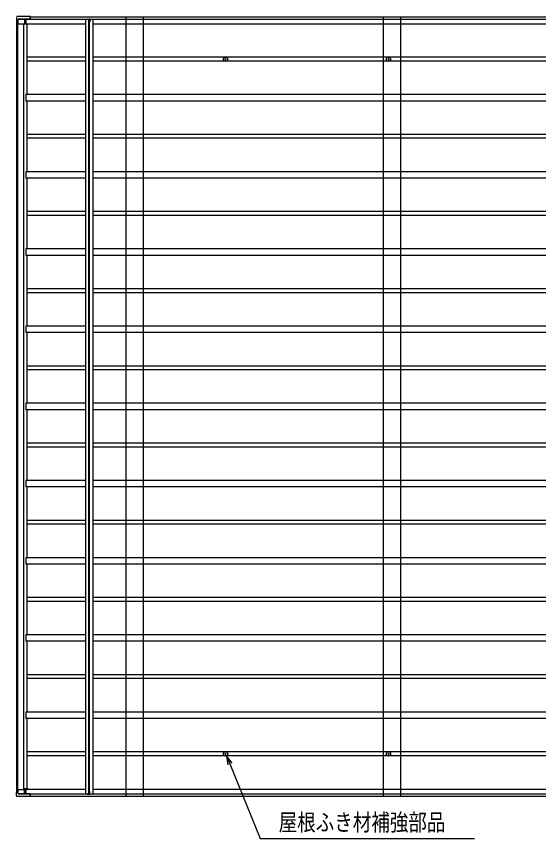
# Model space of a CAD drawing. Units: millimetres, scale not verified. Extents: x -16820 to 16820, y -11880 to 11880.
# Drawn here: x -3277 to 784, y 710 to 7100 of the extents above; entities that cross this region are included whole.
import ezdxf
from ezdxf.enums import TextEntityAlignment as Align

# ---------------------------------------------------------------- set-up
doc = ezdxf.new("R2010")
doc.units = ezdxf.units.MM
doc.header["$LTSCALE"] = 60
for name, color, linetype in [('0-5_YKK_13', 4, 'Continuous'), ('0-6_YKK_A1', 4, 'Continuous'), ('0-7_YKK_D', 6, 'Continuous')]:
    doc.layers.add(name, color=color, linetype=linetype)
doc.styles.add('ＭＳ ゴシック', font='')
doc.styles.get('ＭＳ ゴシック').set_extended_font_data('MS Gothic')

msp = doc.modelspace()

# ---------------------------------------------------------------- linework, layer by layer
at = {"layer": '0-5_YKK_13'}
for p, q in [((-3168.19, 7100.18), (-3271.64, 7100.18)), ((-3166.44, 7100.38), (-3270.06, 7100.38)), ((-3168.19, 7098.33), (-3168.19, 7097.87)), ((-3168.08, 7097.87), (-3168.1, 7099.13)), ((-3166.52, 7099.33), (-3166.54, 7097.87)), ((-3166.44, 7097.87), (-3166.43, 7098.45)), ((-3270.85, 7064.87), (-3276.63, 7064.87)), ((-3266.56, 7043.87), (-3265.31, 7043.87)), ((-3265.31, 7043.87), (-3213.38, 7043.87)), ((-3264.98, 7064.87), (-3264.87, 7064.87)), ((-3264.87, 7064.87), (-3264.69, 7067.87)), ((-3264.69, 7067.87), (-3264.62, 7067.87)), ((-3264, 7077.76), (-3264.62, 7067.87)), ((-3263, 7078.7), (-3176.29, 7078.7)), ((-3184.65, 7078.7), (-3184.65, 7078.17)), ((-3176.02, 7078.17), (-3176.29, 7078.7)), ((-3175.07, 7078.85), (-3170.09, 7078.85)), ((-3174.75, 7078.17), (-3175.07, 7078.85)), ((-3170.19, 7079.07), (-3170.09, 7078.85)), ((-3170.09, 7078.85), (-3170.07, 7091.04)), ((-2729.7, 7079.97), (-2709.7, 7079.97)), ((-2729.7, 7079.97), (-2729.7, 7077.97)), ((-2705.67, 7057.97), (-2709.7, 7057.97)), ((-2709.67, 7079.97), (-2707.61, 7079.97)), ((-2707.76, 7078.06), (-2707.76, 7057.97)), ((-2707.76, 7078.06), (-2705.67, 7078.06)), ((-2705.67, 7078.06), (-2705.67, 7057.97)), ((-1652.54, 6768.37), (-1651.43, 6768.39)), ((-1652.54, 6767.37), (-1651.43, 6767.35)), ((-1651.43, 6768.39), (-1650.91, 6768.49)), ((-1651.43, 6767.35), (-1650.91, 6767.25)), ((-1650.81, 6769.01), (-1650.91, 6768.49)), ((-1650.81, 6766.73), (-1650.91, 6767.25)), ((-1650.79, 6770.11), (-1650.81, 6769.01)), ((-1650.79, 6765.62), (-1650.81, 6766.73)), ((-1649.79, 6770.11), (-1649.77, 6769.01)), ((-1649.79, 6765.62), (-1649.77, 6766.73)), ((-1649.77, 6769.01), (-1649.67, 6768.49)), ((-1649.77, 6766.73), (-1649.67, 6767.25)), ((-1649.15, 6768.39), (-1649.67, 6768.49)), ((-1649.15, 6767.35), (-1649.67, 6767.25)), ((-1648.05, 6768.37), (-1649.15, 6768.39)), ((-1648.05, 6767.37), (-1649.15, 6767.35)), ((-386.02, 6768.37), (-384.91, 6768.39)), ((-386.02, 6767.37), (-384.91, 6767.35)), ((-384.91, 6768.39), (-384.39, 6768.49)), ((-384.91, 6767.35), (-384.39, 6767.25)), ((-384.29, 6769.01), (-384.39, 6768.49)), ((-384.29, 6766.73), (-384.39, 6767.25)), ((-384.27, 6770.11), (-384.29, 6769.01)), ((-384.27, 6765.62), (-384.29, 6766.73)), ((-383.27, 6770.11), (-383.25, 6769.01)), ((-383.27, 6765.62), (-383.25, 6766.73)), ((-383.25, 6769.01), (-383.15, 6768.49)), ((-383.25, 6766.73), (-383.15, 6767.25)), ((-382.64, 6768.39), (-383.15, 6768.49)), ((-382.64, 6767.35), (-383.15, 6767.25)), ((-381.53, 6768.37), (-382.64, 6768.39)), ((-381.53, 6767.37), (-382.64, 6767.35)), ((-1652.54, 1368.37), (-1651.43, 1368.39)), ((-1652.54, 1367.37), (-1651.43, 1367.35)), ((-1651.43, 1368.39), (-1650.91, 1368.49)), ((-1651.43, 1367.35), (-1650.91, 1367.25)), ((-1650.81, 1369.01), (-1650.91, 1368.49)), ((-1650.81, 1366.73), (-1650.91, 1367.25)), ((-1650.79, 1370.11), (-1650.81, 1369.01)), ((-1650.79, 1365.62), (-1650.81, 1366.73)), ((-1649.79, 1370.11), (-1649.77, 1369.01)), ((-1649.79, 1365.62), (-1649.77, 1366.73)), ((-1649.77, 1369.01), (-1649.67, 1368.49)), ((-1649.77, 1366.73), (-1649.67, 1367.25)), ((-1649.15, 1368.39), (-1649.67, 1368.49)), ((-1649.15, 1367.35), (-1649.67, 1367.25)), ((-1648.05, 1368.37), (-1649.15, 1368.39)), ((-1648.05, 1367.37), (-1649.15, 1367.35)), ((-386.02, 1368.37), (-384.91, 1368.39)), ((-386.02, 1367.37), (-384.91, 1367.35)), ((-384.91, 1368.39), (-384.39, 1368.49)), ((-384.91, 1367.35), (-384.39, 1367.25)), ((-384.29, 1369.01), (-384.39, 1368.49)), ((-384.29, 1366.73), (-384.39, 1367.25)), ((-384.27, 1370.11), (-384.29, 1369.01)), ((-384.27, 1365.62), (-384.29, 1366.73)), ((-383.27, 1370.11), (-383.25, 1369.01)), ((-383.27, 1365.62), (-383.25, 1366.73)), ((-383.25, 1369.01), (-383.15, 1368.49)), ((-383.25, 1366.73), (-383.15, 1367.25)), ((-382.64, 1368.39), (-383.15, 1368.49)), ((-382.64, 1367.35), (-383.15, 1367.25)), ((-381.53, 1368.37), (-382.64, 1368.39)), ((-381.53, 1367.37), (-382.64, 1367.35)), ((-3266.56, 1091.87), (-3265.31, 1091.87)), ((-3265.31, 1091.87), (-3213.38, 1091.87)), ((-3270.85, 1070.87), (-3276.63, 1070.87)), ((-3168.19, 1035.55), (-3271.64, 1035.55)), ((-3166.44, 1035.36), (-3270.06, 1035.36)), ((-3264.98, 1070.87), (-3264.87, 1070.87)), ((-3264.87, 1070.87), (-3264.69, 1067.87)), ((-3264.69, 1067.87), (-3264.62, 1067.87)), ((-3264, 1057.98), (-3264.62, 1067.87)), ((-3263, 1057.03), (-3176.29, 1057.03)), ((-3184.65, 1057.03), (-3184.65, 1057.57)), ((-3176.02, 1057.57), (-3176.29, 1057.03)), ((-3174.75, 1057.57), (-3175.07, 1056.89)), ((-3175.07, 1056.89), (-3170.09, 1056.89)), ((-3170.19, 1056.67), (-3170.09, 1056.89)), ((-3170.09, 1056.89), (-3170.07, 1044.7)), ((-3168.19, 1037.41), (-3168.19, 1037.87)), ((-3168.08, 1037.87), (-3168.1, 1036.61)), ((-3166.52, 1036.41), (-3166.54, 1037.87)), ((-3166.44, 1037.87), (-3166.43, 1037.29)), ((-2729.7, 1055.77), (-2729.7, 1057.77)), ((-2729.7, 1055.77), (-2709.7, 1055.77)), ((-2705.67, 1077.77), (-2709.7, 1077.77)), ((-2709.67, 1055.77), (-2707.67, 1055.77)), ((-2707.76, 1057.68), (-2707.76, 1077.77)), ((-2707.76, 1057.68), (-2705.67, 1057.68)), ((-2705.67, 1057.68), (-2705.67, 1077.77))]:
    msp.add_line(p, q, dxfattribs=at)
for points in [[(-3274.6, 7097.44), (-3275.21, 7087.75), (-3276.63, 7064.87)], [(-3274.17, 7098.83), (-3274.47, 7098.16), (-3274.58, 7097.44)], [(-3274.15, 7098.79), (-3274.17, 7098.81), (-3274.16, 7098.82)], [(-3271.64, 7100.17), (-3272.24, 7100.13), (-3272.81, 7099.95), (-3273.34, 7099.67), (-3273.81, 7099.3), (-3274.15, 7098.82)], [(-3270.06, 7100.37), (-3270.43, 7100.37), (-3270.79, 7100.31), (-3271.13, 7100.18)], [(-3168.19, 7098.33), (-3168.19, 7098.39), (-3168.2, 7098.44), (-3168.2, 7098.49), (-3168.2, 7098.53), (-3168.21, 7098.55), (-3168.21, 7098.57), (-3168.21, 7098.57), (-3168.22, 7098.56)], [(-3168.21, 7100.15), (-3168.19, 7100.18), (-3168.17, 7100.17), (-3168.15, 7100.1), (-3168.14, 7099.98), (-3168.12, 7099.81), (-3168.11, 7099.61), (-3168.1, 7099.38), (-3168.1, 7099.13)], [(-3166.52, 7099.33), (-3166.52, 7099.6), (-3166.51, 7099.85), (-3166.5, 7100.06), (-3166.48, 7100.22), (-3166.46, 7100.33), (-3166.44, 7100.38), (-3166.42, 7100.36), (-3166.4, 7100.29)], [(-3166.4, 7098.67), (-3166.41, 7098.69), (-3166.41, 7098.69), (-3166.42, 7098.68), (-3166.42, 7098.65), (-3166.42, 7098.62), (-3166.43, 7098.57), (-3166.43, 7098.51), (-3166.43, 7098.45)], [(-3271.07, 7064.87), (-3270.94, 7043.87), (-3266.56, 7043.87)], [(-3270.85, 7064.87), (-3270.65, 7064.87), (-3270.3, 7064.87), (-3269.84, 7064.87), (-3269.31, 7064.87)], [(-3264.15, 7078.12), (-3264.98, 7064.87), (-3269.31, 7064.87)], [(-3170.18, 7091.13), (-3170.19, 7079.07), (-3263.15, 7079.07)], [(-3213.47, 7078.7), (-3213.38, 7043.87), (-3204.1, 7043.87)], [(-3204.19, 7078.7), (-3204.1, 7043.87), (-3202.45, 7043.87)], [(-2729.7, 7077.97), (-2709.7, 7077.97), (-2709.7, 7057.97)], [(-3271.07, 1070.87), (-3270.94, 1091.87), (-3266.56, 1091.87)], [(-3213.47, 1057.03), (-3213.38, 1091.87), (-3204.1, 1091.87)], [(-3204.19, 1057.03), (-3204.1, 1091.87), (-3202.45, 1091.87)], [(-3274.6, 1038.29), (-3275.21, 1047.99), (-3276.63, 1070.87)], [(-3274.17, 1036.91), (-3274.47, 1037.57), (-3274.58, 1038.29)], [(-3274.15, 1036.95), (-3274.17, 1036.93), (-3274.16, 1036.92)], [(-3271.64, 1035.56), (-3272.24, 1035.6), (-3272.81, 1035.79), (-3273.34, 1036.06), (-3273.81, 1036.44), (-3274.15, 1036.92)], [(-3270.06, 1035.37), (-3270.43, 1035.37), (-3270.79, 1035.42), (-3271.13, 1035.55)], [(-3270.85, 1070.87), (-3270.65, 1070.87), (-3270.3, 1070.87), (-3269.84, 1070.87), (-3269.31, 1070.87)], [(-3264.15, 1057.62), (-3264.98, 1070.87), (-3269.31, 1070.87)], [(-3170.18, 1044.6), (-3170.19, 1056.67), (-3263.15, 1056.67)], [(-3168.19, 1037.41), (-3168.19, 1037.35), (-3168.2, 1037.3), (-3168.2, 1037.25), (-3168.2, 1037.21), (-3168.21, 1037.18), (-3168.21, 1037.17), (-3168.21, 1037.16), (-3168.22, 1037.17)], [(-3168.21, 1035.59), (-3168.19, 1035.55), (-3168.17, 1035.57), (-3168.15, 1035.64), (-3168.14, 1035.76), (-3168.12, 1035.92), (-3168.11, 1036.12), (-3168.1, 1036.35), (-3168.1, 1036.61)], [(-3166.52, 1036.41), (-3166.52, 1036.14), (-3166.51, 1035.89), (-3166.5, 1035.68), (-3166.48, 1035.52), (-3166.46, 1035.41), (-3166.44, 1035.36), (-3166.42, 1035.37), (-3166.4, 1035.45)], [(-3166.4, 1037.07), (-3166.41, 1037.05), (-3166.41, 1037.05), (-3166.42, 1037.06), (-3166.42, 1037.08), (-3166.42, 1037.12), (-3166.43, 1037.17), (-3166.43, 1037.23), (-3166.43, 1037.29)], [(-2729.7, 1057.77), (-2709.7, 1057.77), (-2709.7, 1077.77)]]:
    msp.add_lwpolyline(points, dxfattribs=at)
for centre, radius in [((-1650.29, 6767.87), 17), ((-383.77, 6767.87), 17), ((-1650.29, 6767.87), 4), ((-383.77, 6767.87), 4), ((-1650.29, 1367.87), 17), ((-1650.29, 1367.87), 4), ((-383.77, 1367.87), 17), ((-383.77, 1367.87), 4)]:
    msp.add_circle(centre, radius, dxfattribs=at)
for centre, radius, start, end in [((-3027.33, 7060.4), 146.38, 164.24539, 167.24065), ((-3027.06, 7058.9), 146.62, 164.30622, 167.22814), ((-3634.84, 7019.11), 475.42, 9.53502, 9.83065), ((-3159.65, 7091.38), 10.52, 172.63238, 181.34415), ((-3168.22, 7091.08), 1.86, 172.63076, 181.34485), ((-2709.67, 7078.06), 1.91, 359.89403, 91.14529), ((-2707.57, 7078.06), 1.91, 359.89403, 91.14529), ((-1650.29, 6767.87), 2.3, 167.44414, 192.55586), ((-1650.29, 6767.87), 2.3, 77.44414, 102.55586), ((-1650.29, 6767.87), 2.3, 257.44414, 282.55586), ((-1650.29, 6767.87), 2.3, 347.44414, 12.55586), ((-383.77, 6767.87), 2.3, 167.44414, 192.55586), ((-383.77, 6767.87), 2.3, 77.44414, 102.55586), ((-383.77, 6767.87), 2.3, 257.44414, 282.55586), ((-383.77, 6767.87), 2.3, 347.44414, 12.55586), ((-1650.29, 1367.87), 2.3, 167.44414, 192.55586), ((-1650.29, 1367.87), 2.3, 77.44414, 102.55586), ((-1650.29, 1367.87), 2.3, 257.44414, 282.55586), ((-1650.29, 1367.87), 2.3, 347.44414, 12.55586), ((-383.77, 1367.87), 2.3, 167.44414, 192.55586), ((-383.77, 1367.87), 2.3, 77.44414, 102.55586), ((-383.77, 1367.87), 2.3, 257.44414, 282.55586), ((-383.77, 1367.87), 2.3, 347.44414, 12.55586), ((-3159.65, 1044.36), 10.52, 178.65585, 187.36762), ((-3027.33, 1075.33), 146.38, 192.75935, 195.75461), ((-3168.22, 1044.66), 1.86, 178.65515, 187.36924), ((-3027.06, 1076.83), 146.62, 192.77186, 195.69378), ((-3634.84, 1116.62), 475.42, 350.16935, 350.46498), ((-2709.67, 1057.68), 1.91, 268.85471, 0.10597), ((-2707.57, 1057.68), 1.91, 268.85471, 0.10597)]:
    msp.add_arc(centre, radius, start, end, dxfattribs=at)
for centre, major_axis, ratio, start_param, end_param in [((-2809.08, 34440), (-44.68, 73387.97), 0.006965, 1.9530532, 1.9533616), ((-2744.15, -72209.7), (-63.54, 104364.42), 0.006965, 0.7081037, 0.708413), ((-3263.16, 7078.06), (0.11, 1), 0.989401, 0.1105972, 1.6209481), ((-3263, 7077.7), (0.11, 1), 0.989401, 0.1105972, 1.6209481), ((-2809.08, -26304.27), (-44.68, -73387.97), 0.006965, 4.3298237, 4.3301321), ((-2744.15, 80345.44), (-63.54, -104364.42), 0.006965, 5.5747723, 5.5750816), ((-3263.16, 1057.68), (0.11, -1), 0.989401, 4.6622372, 6.1725881), ((-3263, 1058.04), (0.11, -1), 0.989401, 4.6622372, 6.1725881)]:
    msp.add_ellipse(centre, major_axis=major_axis, ratio=ratio, start_param=start_param, end_param=end_param, dxfattribs=at)
at = {"layer": '0-6_YKK_A1'}
for p, q in [((-3168.41, 7097.87), (2445.92, 7097.87)), ((-2424.77, 7097.87), (-2424.77, 1037.87)), ((-2290.77, 7097.87), (-2290.77, 1037.87)), ((-424.78, 7097.87), (-424.78, 1037.87)), ((-290.78, 7097.87), (-290.78, 1037.87)), ((-3274.29, 1070.87), (-3274.29, 7064.87)), ((-3269.08, 1091.87), (-3269.08, 7043.87)), ((-3266.85, 1091.87), (-3266.85, 7043.87)), ((-3219.72, 1096.87), (-3219.72, 7043.87)), ((-3202.45, 7078.17), (2460, 7078.17)), ((-3202.45, 7042.87), (-3202.45, 7078.17)), ((-3202.45, 7042.87), (-2737.47, 7042.87)), ((-3193.65, 6492.87), (-3193.65, 7042.87)), ((-3172.99, 7078.85), (-3172.99, 7078.17)), ((-3172.99, 7078.77), (2459.72, 7078.77)), ((-2737.47, 1057.77), (-2737.47, 7077.97)), ((-2737.47, 7077.97), (-2709.7, 7077.97)), ((-2712.61, 1057.77), (-2712.61, 7077.97)), ((-2709.61, 7079.97), (-2709.61, 7079.97)), ((-2709.61, 1077.77), (-2709.61, 7057.97)), ((-2707.69, 1077.77), (-2707.69, 7057.97)), ((-2705.67, 7077.97), (-2680.57, 7077.97)), ((-2680.57, 1057.77), (-2680.57, 7077.97)), ((-2680.57, 7042.87), (2462.3, 7042.87)), ((-2737.47, 6782.87), (-3193.65, 6782.87)), ((2462.3, 6782.87), (-2680.57, 6782.87)), ((-2737.47, 6752.87), (-3193.65, 6752.87)), ((2462.3, 6752.87), (-2680.57, 6752.87)), ((-2737.47, 6492.87), (-3202.45, 6492.87)), ((-3202.45, 6492.87), (-3202.45, 6442.87)), ((2462.3, 6492.87), (-2680.57, 6492.87)), ((-2737.47, 6442.87), (-3202.45, 6442.87)), ((-3193.65, 5892.87), (-3193.65, 6442.87)), ((2462.3, 6442.87), (-2680.57, 6442.87)), ((-2737.47, 6182.87), (-3193.65, 6182.87)), ((-2737.47, 6152.87), (-3193.65, 6152.87)), ((2462.3, 6182.87), (-2680.57, 6182.87)), ((2462.3, 6152.87), (-2680.57, 6152.87)), ((-2737.47, 5892.87), (-3202.45, 5892.87)), ((-3202.45, 5892.87), (-3202.45, 5842.87)), ((2462.3, 5892.87), (-2680.57, 5892.87)), ((-2737.47, 5842.87), (-3202.45, 5842.87)), ((-3193.65, 5292.87), (-3193.65, 5842.87)), ((2462.3, 5842.87), (-2680.57, 5842.87)), ((-2737.47, 5582.87), (-3193.65, 5582.87)), ((2462.3, 5582.87), (-2680.57, 5582.87)), ((-2737.47, 5552.87), (-3193.65, 5552.87)), ((2462.3, 5552.87), (-2680.57, 5552.87)), ((-2737.47, 5292.87), (-3202.45, 5292.87)), ((-3202.45, 5292.87), (-3202.45, 5242.87)), ((-2737.47, 5242.87), (-3202.45, 5242.87)), ((-3193.65, 4692.87), (-3193.65, 5242.87)), ((2462.3, 5292.87), (-2680.57, 5292.87)), ((2462.3, 5242.87), (-2680.57, 5242.87)), ((-2737.47, 4982.87), (-3193.65, 4982.87)), ((-2737.47, 4952.87), (-3193.65, 4952.87)), ((2462.3, 4982.87), (-2680.57, 4982.87)), ((2462.3, 4952.87), (-2680.57, 4952.87)), ((-2737.47, 4692.87), (-3202.45, 4692.87)), ((-3202.45, 4692.87), (-3202.45, 4642.87)), ((2462.3, 4692.87), (-2680.57, 4692.87)), ((-2737.47, 4642.87), (-3202.45, 4642.87)), ((-3193.65, 4092.87), (-3193.65, 4642.87)), ((2462.3, 4642.87), (-2680.57, 4642.87)), ((-2737.47, 4382.87), (-3193.65, 4382.87)), ((-2737.47, 4352.87), (-3193.65, 4352.87)), ((2462.3, 4382.87), (-2680.57, 4382.87)), ((2462.3, 4352.87), (-2680.57, 4352.87)), ((-2737.47, 4092.87), (-3202.45, 4092.87)), ((-3202.45, 4092.87), (-3202.45, 4042.87)), ((2462.3, 4092.87), (-2680.57, 4092.87)), ((-2737.47, 4042.87), (-3202.45, 4042.87)), ((-3193.65, 3492.87), (-3193.65, 4042.87)), ((2462.3, 4042.87), (-2680.57, 4042.87)), ((-2737.47, 3782.87), (-3193.65, 3782.87)), ((2462.3, 3782.87), (-2680.57, 3782.87)), ((-2737.47, 3752.87), (-3193.65, 3752.87)), ((2462.3, 3752.87), (-2680.57, 3752.87)), ((-2737.47, 3492.87), (-3202.45, 3492.87)), ((-3202.45, 3492.87), (-3202.45, 3442.87)), ((2462.3, 3492.87), (-2680.57, 3492.87)), ((-2737.47, 3442.87), (-3202.45, 3442.87)), ((-3193.65, 2892.87), (-3193.65, 3442.87)), ((2462.3, 3442.87), (-2680.57, 3442.87)), ((-2737.47, 3182.87), (-3193.65, 3182.87)), ((-2737.47, 3152.87), (-3193.65, 3152.87)), ((2462.3, 3182.87), (-2680.57, 3182.87)), ((2462.3, 3152.87), (-2680.57, 3152.87)), ((-2737.47, 2892.87), (-3202.45, 2892.87)), ((-3202.45, 2892.87), (-3202.45, 2842.87)), ((2462.3, 2892.87), (-2680.57, 2892.87)), ((-2737.47, 2842.87), (-3202.45, 2842.87)), ((-3193.65, 2292.87), (-3193.65, 2842.87)), ((2462.3, 2842.87), (-2680.57, 2842.87)), ((-2737.47, 2582.87), (-3193.65, 2582.87)), ((2462.3, 2582.87), (-2680.57, 2582.87)), ((-2737.47, 2552.87), (-3193.65, 2552.87)), ((2462.3, 2552.87), (-2680.57, 2552.87)), ((-2737.47, 2292.87), (-3202.45, 2292.87)), ((-3202.45, 2292.87), (-3202.45, 2242.87)), ((-2737.47, 2242.87), (-3202.45, 2242.87)), ((-3193.65, 1692.87), (-3193.65, 2242.87)), ((2462.3, 2292.87), (-2680.57, 2292.87)), ((2462.3, 2242.87), (-2680.57, 2242.87)), ((-2737.47, 1982.87), (-3193.65, 1982.87)), ((2462.3, 1982.87), (-2680.57, 1982.87)), ((-2737.47, 1952.87), (-3193.65, 1952.87)), ((2462.3, 1952.87), (-2680.57, 1952.87)), ((-2737.47, 1692.87), (-3202.45, 1692.87)), ((-3202.45, 1692.87), (-3202.45, 1642.87)), ((2462.3, 1692.87), (-2680.57, 1692.87)), ((-2737.47, 1642.87), (-3202.45, 1642.87)), ((-3193.65, 1096.87), (-3193.65, 1642.87)), ((2462.3, 1642.87), (-2680.57, 1642.87)), ((-2737.47, 1382.87), (-3193.65, 1382.87)), ((-2737.47, 1352.87), (-3193.65, 1352.87)), ((2462.3, 1382.87), (-2680.57, 1382.87)), ((2462.3, 1352.87), (-2680.57, 1352.87)), ((-3185.72, 1096.87), (-3219.72, 1096.87)), ((-3202.45, 1092.87), (-2737.47, 1092.87)), ((-3202.45, 1092.87), (-3202.45, 1057.57)), ((-3185.72, 1092.87), (-3185.72, 1096.87)), ((-2680.57, 1092.87), (2462.3, 1092.87)), ((-3202.45, 1057.57), (2460, 1057.57)), ((-3172.99, 1056.89), (-3172.99, 1057.57)), ((-3172.99, 1056.97), (2459.72, 1056.97)), ((-3168.41, 1037.87), (2445.92, 1037.87)), ((-2737.47, 1057.77), (-2709.7, 1057.77)), ((-2709.61, 1055.77), (-2709.61, 1055.77)), ((-2705.67, 1057.77), (-2680.57, 1057.77))]:
    msp.add_line(p, q, dxfattribs=at)
at = {"layer": '0-7_YKK_D'}
for points in [[(-1599.58, 1296.85), (-1642, 1353.03), (-1633.35, 1283.16)], [(-1642, 1353.03), (-1616.47, 1290), (-1381.29, 709.55), (286.32, 709.55)]]:
    msp.add_lwpolyline(points, dxfattribs=at)

# ---------------------------------------------------------------- texts
at = {"layer": '0-7_YKK_D', "style": 'ＭＳ ゴシック', "width": 0.8}
msp.add_text('屋根ふき材補強部品', height=132, dxfattribs=at).set_placement((-1237.29, 730.63), align=Align.BOTTOM_LEFT)

doc.saveas('drawing.dxf')
